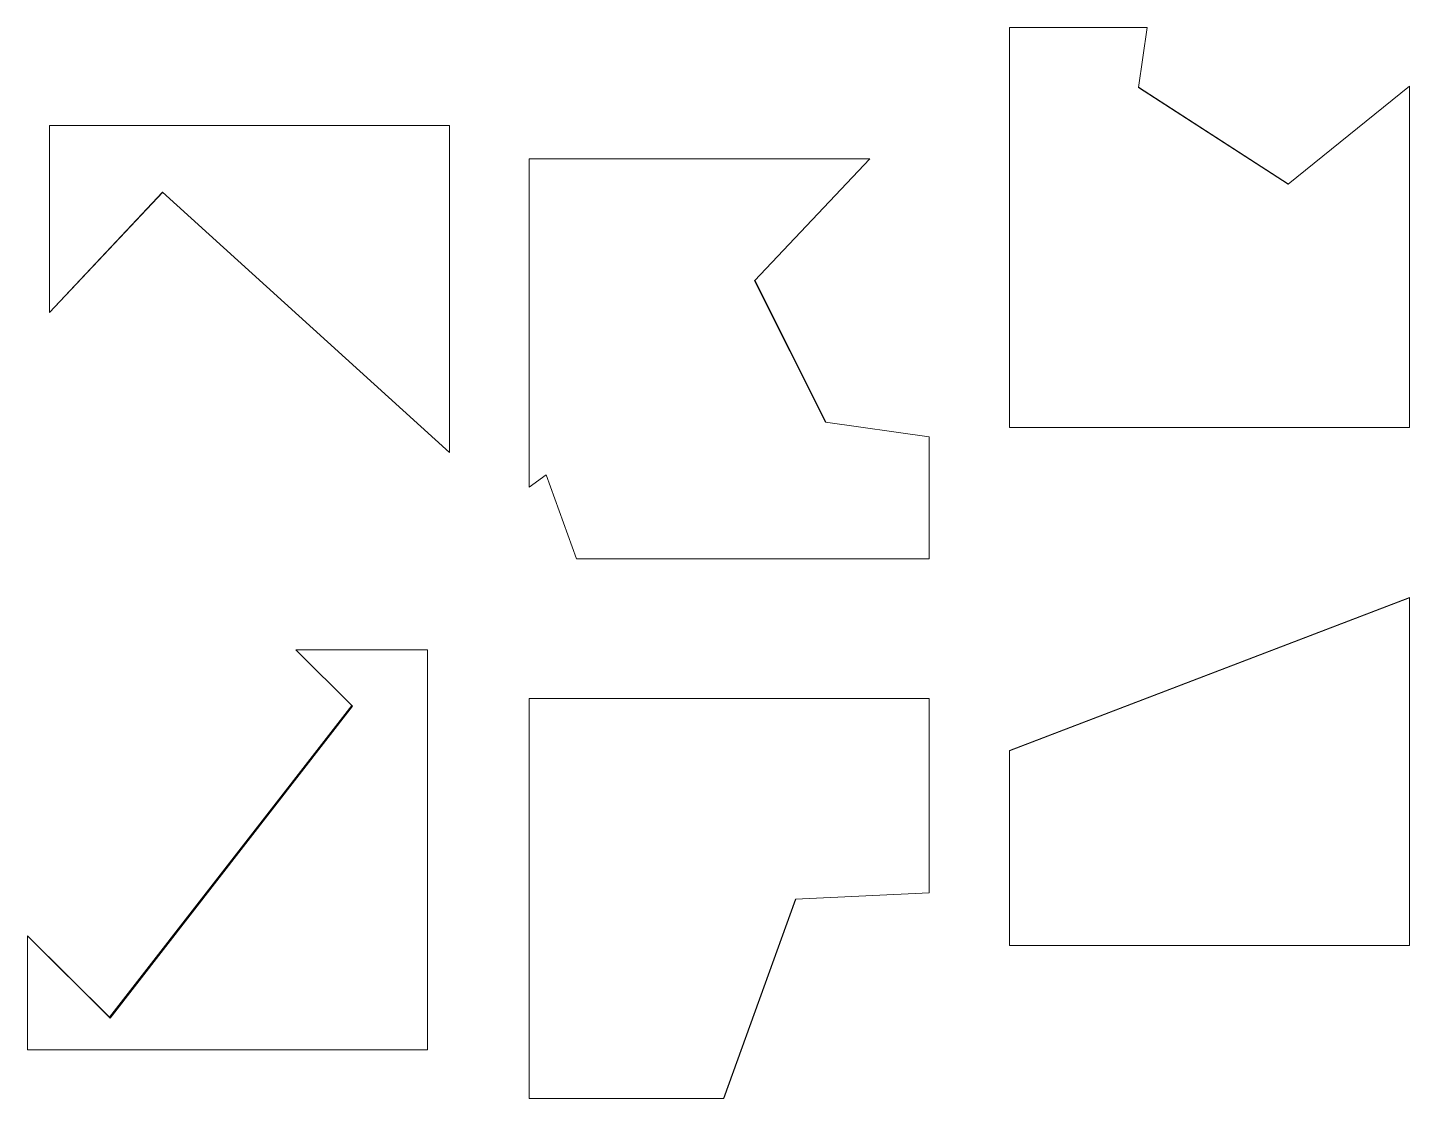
# Model space of a CAD drawing. Header units: inches. Extents: x 1.8 to 45.2, y 12.9 to 46.5.
import ezdxf

# ---------------------------------------------------------------- set-up
doc = ezdxf.new("R2010")
doc.units = ezdxf.units.IN
doc.header["$MEASUREMENT"] = 0

msp = doc.modelspace()

# ---------------------------------------------------------------- linework, layer by layer
at = {"color": 7, "linetype": 'Continuous', "lineweight": 15}
for p, q in [((32.635, 33.968), (32.635, 46.543)), ((32.635, 46.543), (36.962, 46.543)), ((36.962, 46.543), (36.696, 44.661)), ((36.696, 44.661), (41.398, 41.618)), ((36.698, 44.675), (41.408, 41.627)), ((41.398, 41.618), (45.21, 44.704)), ((45.21, 44.704), (45.21, 33.968)), ((2.465, 37.588), (2.465, 43.462)), ((2.465, 43.462), (15.04, 43.462)), ((15.04, 43.462), (15.04, 33.187)), ((17.54, 32.099), (17.54, 42.417)), ((17.54, 42.417), (28.246, 42.417)), ((28.246, 42.417), (24.619, 38.585)), ((6.017, 41.373), (2.465, 37.588)), ((6.018, 41.372), (2.465, 37.586)), ((15.04, 33.187), (6.017, 41.373)), ((24.619, 38.585), (26.858, 34.134)), ((24.632, 38.599), (26.879, 34.131)), ((2.465, 37.588), (2.465, 37.586)), ((26.858, 34.134), (30.115, 33.675)), ((45.21, 33.968), (32.635, 33.968)), ((30.115, 33.675), (30.115, 29.842)), ((18.075, 32.478), (17.54, 32.099)), ((19.026, 29.842), (18.075, 32.478)), ((30.115, 29.842), (19.026, 29.842)), ((32.635, 23.814), (45.21, 28.626)), ((32.635, 23.803), (45.21, 28.615)), ((45.21, 28.615), (45.21, 28.626)), ((45.21, 28.615), (45.21, 17.689)), ((10.209, 26.976), (14.348, 26.976)), ((11.988, 25.205), (10.209, 26.976)), ((14.348, 26.976), (14.348, 14.401)), ((4.343, 15.432), (11.961, 25.233)), ((4.369, 15.403), (11.988, 25.205)), ((17.54, 12.879), (17.54, 25.454)), ((17.54, 25.454), (30.115, 25.454)), ((30.115, 25.454), (30.115, 19.337)), ((32.635, 23.814), (32.635, 23.803)), ((32.635, 17.689), (32.635, 23.803)), ((25.907, 19.138), (23.649, 12.879)), ((25.919, 19.139), (23.661, 12.879)), ((30.115, 19.337), (25.907, 19.138)), ((1.773, 17.99), (4.343, 15.432)), ((1.773, 17.99), (1.773, 17.985)), ((1.773, 17.985), (4.369, 15.403)), ((1.773, 14.401), (1.773, 17.985)), ((45.21, 17.689), (32.635, 17.689)), ((4.369, 15.403), (4.343, 15.432)), ((14.348, 14.401), (1.773, 14.401)), ((23.649, 12.879), (17.54, 12.879)), ((23.649, 12.879), (23.661, 12.879))]:
    msp.add_line(p, q, dxfattribs=at)

doc.saveas('drawing.dxf')
